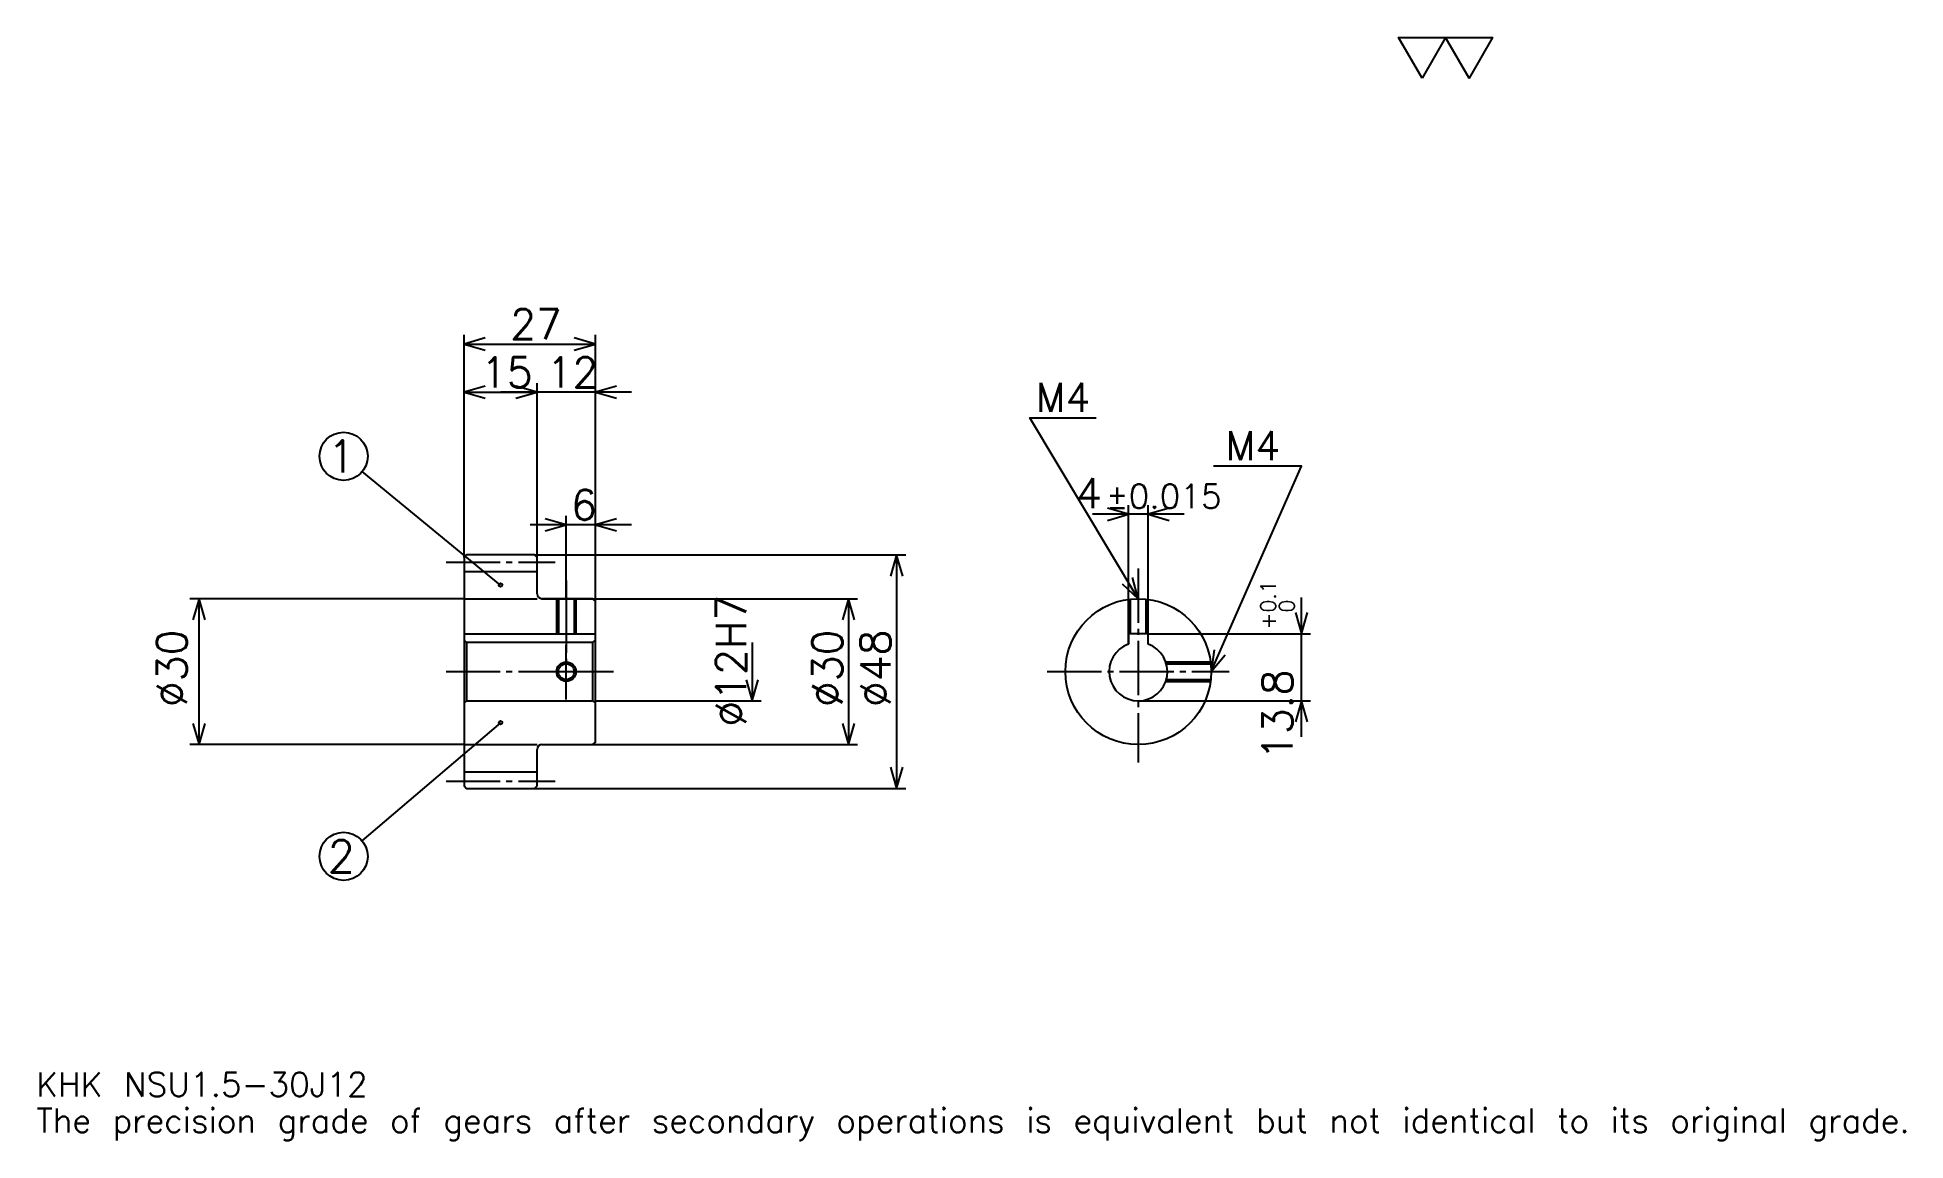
# Model space of a CAD drawing. Extents: x 13 to 397, y 5 to 231.
import ezdxf

# ---------------------------------------------------------------- set-up
doc = ezdxf.new("R2010")
doc.units = 0
doc.linetypes.add('DASHDOT', pattern=[14.869564, 11.152174, -1.23913, 1.23913, -1.23913])
doc.layers.get('0').update_dxf_attribs({"linetype": 'CONTINUOUS'})
doc.layers.add('DASHDOT', color=6, linetype='DASHDOT')
doc.styles.add('KANJI', font='TXT', dxfattribs={"bigfont": 'BIGFONT'})

msp = doc.modelspace()

# ---------------------------------------------------------------- linework, layer by layer
at = {"color": 5}
for p, q in [((100.369568, 124.989128), (100.369568, 170.217392)), ((127.369568, 124.989128), (127.369568, 170.217392)), ((100.369568, 168.358704), (127.369568, 168.358704)), ((100.369568, 158.445648), (115.369568, 158.445648)), ((134.804352, 158.445648), (107.934784, 158.445648)), ((115.369568, 124.989128), (115.369568, 160.304352)), ((107.869568, 118.801628), (79.419769, 142.129028)), ((237.021744, 108.789131), (237.021744, 135.195648)), ((241.021744, 108.789131), (241.021744, 135.195648)), ((134.804352, 131.184784), (113.934784, 131.184784)), ((121.369568, 124.989128), (121.369568, 133.043472)), ((248.456528, 133.336945), (229.58696, 133.336945)), ((100.369568, 124.489128), (100.369568, 124.989128)), ((114.869568, 124.989128), (127.369568, 124.989128)), ((115.369568, 124.489128), (115.369568, 124.989128)), ((121.369568, 115.989128), (121.369568, 124.989128)), ((121.369568, 115.989128), (121.369568, 124.989128)), ((127.369568, 124.989128), (191.184784, 124.989128)), ((127.369568, 115.489128), (127.369568, 124.989128)), ((189.32608, 124.989128), (189.32608, 76.989128)), ((100.369568, 115.989128), (43.989132, 115.989128)), ((45.847828, 85.989128), (45.847828, 115.989128)), ((116.369568, 115.989128), (127.369568, 115.989128)), ((127.369568, 115.989128), (181.271744, 115.989128)), ((179.413055, 115.989128), (179.413055, 85.989128)), ((272.608704, 87.554344), (272.608704, 116.223907)), ((241.021744, 108.789131), (274.467407, 108.789131)), ((159.58696, 106.989128), (159.58696, 94.989128)), ((127.369568, 94.989128), (161.445648, 94.989128)), ((239.021744, 94.989128), (274.467407, 94.989128)), ((107.869568, 90.489128), (79.361084, 66.219482)), ((100.369568, 85.989128), (43.989132, 85.989128)), ((116.369568, 85.989128), (127.369568, 85.989128)), ((127.369568, 85.989128), (181.271744, 85.989128)), ((114.869568, 76.989128), (127.369568, 76.989128)), ((127.369568, 76.989128), (191.184784, 76.989128))]:
    msp.add_line(p, q, dxfattribs=at)
at = {"color": 4}
for p, q in [((100.369568, 121.614128), (115.369568, 121.614128)), ((100.369568, 115.989128), (115.369568, 115.989128)), ((100.369568, 108.789131), (127.369568, 108.789131)), ((100.869568, 106.989128), (100.869568, 94.989128)), ((126.869568, 106.989128), (127.369568, 107.489128)), ((126.869568, 94.989128), (127.369568, 94.489128)), ((100.369568, 85.989128), (115.369568, 85.989128)), ((100.369568, 80.364128), (115.369568, 80.364128))]:
    msp.add_line(p, q, dxfattribs=at)
at = {"color": 7}
msp.add_lwpolyline([(297.391296, 223.043472), (292.558685, 231.419998), (311.88913, 231.419998), (307.056519, 223.043472), (302.223907, 231.419998), (297.391296, 223.043472)], dxfattribs=at)
at = {"color": 5}
for points in [[(104.706528, 169.597824), (100.369568, 168.358704), (104.706528, 167.119568)], [(123.032608, 167.119568), (127.369568, 168.358704), (123.032608, 169.597824)], [(104.706528, 159.684784), (100.369568, 158.445648), (104.706528, 157.206512)], [(111.032608, 157.206512), (115.369568, 158.445648), (111.032608, 159.684784)], [(111.032608, 157.206512), (115.369568, 158.445648), (111.032608, 159.684784)], [(131.706528, 159.684784), (127.369568, 158.445648), (131.706528, 157.206512)], [(239.021744, 115.989128), (216.717392, 153.16304), (230.347824, 153.16304)], [(254.021744, 100.989128), (272.608704, 143.25), (254.517395, 143.25)], [(232.684784, 132.097824), (237.021744, 133.336945), (232.684784, 134.57608)], [(245.358704, 134.57608), (241.021744, 133.336945), (245.358704, 132.097824)], [(117.032608, 129.945648), (121.369568, 131.184784), (117.032608, 132.423904)], [(131.706528, 132.423904), (127.369568, 131.184784), (131.706528, 129.945648)], [(190.565216, 120.652176), (189.32608, 124.989128), (188.08696, 120.652176)], [(235.727859, 119.070511), (239.021744, 115.989128), (237.852936, 120.345566)], [(47.08696, 111.652176), (45.847828, 115.989128), (44.608696, 111.652176)], [(180.652176, 111.652176), (179.413055, 115.989128), (178.17392, 111.652176)], [(271.369568, 113.126083), (272.608704, 108.789131), (273.847839, 113.126083)], [(254.633514, 105.457947), (254.021744, 100.989128), (256.902039, 104.460213)], [(158.347824, 99.326088), (159.58696, 94.989128), (160.826096, 99.326088)], [(273.847839, 90.652176), (272.608704, 94.989128), (271.369568, 90.652176)], [(44.608696, 90.32608), (45.847828, 85.989128), (47.08696, 90.32608)], [(178.17392, 90.32608), (179.413055, 85.989128), (180.652176, 90.32608)], [(188.08696, 81.32608), (189.32608, 76.989128), (190.565216, 81.32608)]]:
    msp.add_lwpolyline(points, dxfattribs=at)
at = {"color": 4}
for points in [[(115.369568, 116.989128), (115.369568, 124.489128), (114.869568, 124.989128), (100.869568, 124.989128), (100.369568, 124.489128), (100.369568, 94.489128)], [(116.369568, 85.989128), (126.869568, 85.989128), (127.369568, 86.489128), (127.369568, 115.489128), (126.869568, 115.989128), (116.369568, 115.989128)], [(119.369568, 115.989128), (119.369568, 108.789131)], [(119.749565, 115.989128), (119.749565, 108.789131)], [(122.989571, 115.989128), (122.989571, 108.789131)], [(123.369568, 115.989128), (123.369568, 108.789131)], [(237.021744, 106.645981), (237.021744, 115.855194)], [(237.401749, 108.789131), (237.401749, 115.90139)], [(240.641739, 108.789131), (240.641739, 115.90139)], [(241.021744, 106.645981), (241.021744, 115.855194)], [(241.021744, 106.645981), (241.021744, 108.789131), (237.021744, 108.789131), (237.021744, 106.645981)], [(100.369568, 94.489128), (100.869568, 94.989128), (126.869568, 94.989128), (126.869568, 106.989128), (100.869568, 106.989128), (100.369568, 107.489128)], [(244.678604, 102.989128), (253.887817, 102.989128)], [(244.798904, 102.609131), (253.934006, 102.609131)], [(244.678604, 98.989128), (253.887817, 98.989128)], [(244.798904, 99.369125), (253.934006, 99.369125)], [(100.369568, 94.489128), (100.369568, 77.489128), (100.869568, 76.989128), (114.869568, 76.989128), (115.369568, 77.489128), (115.369568, 84.989128)]]:
    msp.add_lwpolyline(points, dxfattribs=at)
at = {"color": 5}
for centre, radius in [((75.58696, 145.271729), 4.956522), ((107.869568, 118.801628), 0.371739), ((107.869568, 90.489128), 0.371739), ((75.58696, 63.006519), 4.956522)]:
    msp.add_circle(centre, radius, dxfattribs=at)
at = {"color": 4}
for centre, radius in [((239.021744, 100.989128), 15), ((121.369568, 100.989128), 1.62)]:
    msp.add_circle(centre, radius, dxfattribs=at)
at = {"color": 7}
msp.add_circle((121.369568, 100.989128), 2, dxfattribs=at)
at = {"color": 4}
for centre, radius, start, end in [((116.369568, 116.989128), 1, 180, 270), ((239.021744, 100.989128), 6, 109.47122094, 70.52877906), ((116.369568, 84.989128), 1, 90, 180)]:
    msp.add_arc(centre, radius, start, end, dxfattribs=at)
at = {"layer": 'DASHDOT', "color": 7}
for p, q in [((96.652176, 123.489128), (119.08696, 123.489128)), ((239.021744, 122.184784), (239.021744, 82.271736)), ((121.369568, 115.989128), (121.369568, 100.989128)), ((96.652176, 100.989128), (131.08696, 100.989128)), ((220.304352, 100.989128), (257.739136, 100.989128)), ((96.652176, 78.489128), (119.08696, 78.489128))]:
    msp.add_line(p, q, dxfattribs=at)
for points in [[(121.369568, 119.70652), (121.369568, 105.071739)], [(121.369568, 95.271736), (121.369568, 106.70652)], [(115.652176, 100.989128), (127.08696, 100.989128)]]:
    msp.add_lwpolyline(points, dxfattribs=at)

# ---------------------------------------------------------------- texts
at = {"color": 7, "style": 'KANJI'}
for s, height, p in [('27', 6.195652, (109.842392, 169.350006)), ('15', 6.195652, (103.842392, 159.436951)), ('12', 6.195652, (117.342392, 159.436951)), ('M4', 5.947826, (217.956528, 154.402176)), ('M4', 5.947826, (256.995667, 144.489136)), ('1', 6.608696, (72.282608, 141.967392)), ('6', 6.195652, (122.35598, 132.176086)), ('4', 6.195652, (226.232697, 134.57608)), ('%%p0.015', 4.956522, (232.365631, 134.57608)), ('2', 6.608696, (72.282608, 59.702171)), ('KHK NSU1.5-30J12', 4.956522, (12.391304, 13.630435)), ('The precision grade of gears after secondary operations is equivalent but not identical to its original grade.', 4.956522, (12.391304, 6.195652))]:
    msp.add_text(s, height=height, dxfattribs=at).set_placement(p)
for s, height, p in [('%%c12H7', 6.195652, (158.347824, 89.68206)), ('0.1', 3.097826, (267.280457, 113.129906)), ('0', 3.097826, (271.121765, 113.129906)), ('+', 3.097826, (267.280457, 109.660339)), ('%%c30', 6.195652, (43.369568, 93.709236)), ('%%c30', 6.195652, (178.17392, 93.709236)), ('%%c48', 6.195652, (188.08696, 93.709236)), ('13.8', 6.195652, (270.75, 82.843109))]:
    msp.add_text(s, height=height, rotation=90, dxfattribs=at).set_placement(p)

doc.saveas('drawing.dxf')
